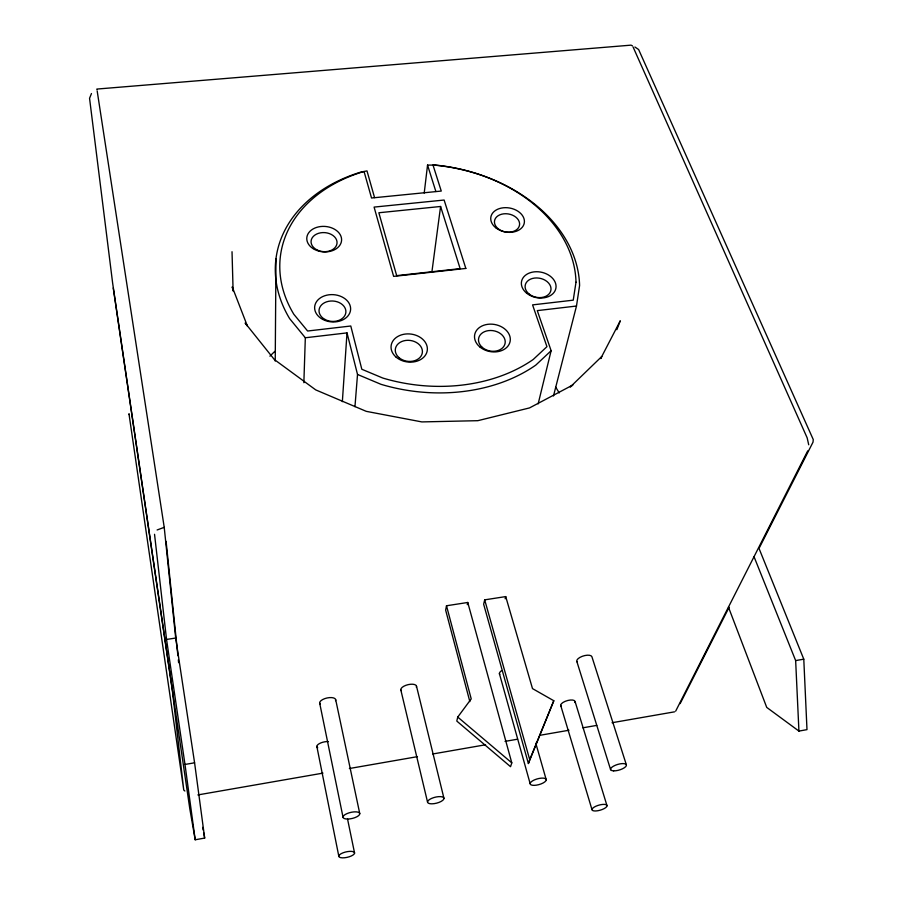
<?xml version="1.0" encoding="UTF-8"?>
<svg xmlns="http://www.w3.org/2000/svg" width="903" height="903" viewBox="0 0 903 903"><rect width="100%" height="100%" fill="white"/><g stroke="black" fill="none" stroke-linecap="round" stroke-linejoin="round"><path stroke-width="1.35" d="M275.234 361.087L275.979 258.63M303.859 382.714L305.327 337.767L289.637 318.624A152.776 113.518 7.7 0 1 360.816 172.112L366.99 170.904L374.564 197.622M342.35 401.677L347.012 332.891L305.327 337.767M354.958 406.689L357.52 374.452L347.012 332.891M424.218 193.073L427.548 165.091L433.982 165.091A152.776 113.518 7.7 0 1 579.591 285.495L576.486 306.038L553.483 395.977M431.882 272.108L440.585 206.482L378.854 212.758L396.677 275.641L460.158 268.642L440.585 206.482M446.5 605.766L471.219 698.888L457.742 717.072L456.794 721.068L510.545 766.692L511.787 762.854L467.765 602.47L446.5 605.766L445.642 610.123L469.842 701.608M467.28 604.649L467.765 602.47M484.685 599.852L483.647 604.22L528.39 763.52L553.799 700.739L532.499 688.605L505.725 596.59L484.685 599.852L529.722 759.683L528.39 763.52M538.154 403.878L551.123 350.714L537.285 310.621L576.486 306.038M505.161 598.779L505.725 596.59M616.851 329.697L620.282 320.768L600.676 358.604L601.793 356.482L570.278 386.981L572.852 384.983L529.519 407.919L477.822 420.685L421.859 421.915L366.268 411.35L315.745 389.904L274.365 359.563L245.164 323.048L247.354 325.938L232.218 286.849L233.087 290.664M529.722 759.683L553.799 700.739M675.681 711.124L807.722 450.868M680.14 703.629L729.082 607.313M91.463 93.54L89.555 98.314L112.638 283.102L189.822 808.896L195.195 839.779L204.676 838.074L194.585 762.809L175.69 638.037L164.222 527.341L97.208 91.147M551.123 350.714L535.806 365.094A152.776 113.518 7.7 0 1 381.021 384.328L357.52 374.452M157.111 529.982L164.222 527.341M728.45 607.121L766.726 707.399L798.929 731.091L806.989 729.635L803.783 659.19L759.017 548.414L813.016 442.154L813.264 439.558L638.624 49.53L634.911 47.001M197.881 794.922L322.969 773.126M349.382 768.521L417.479 756.646M432.763 753.982L485.577 744.772M505.037 741.386L517.543 739.207M539.78 735.324L568.969 730.245M582.875 727.818L596.77 725.391M612.053 722.727L674.597 711.824M195.195 839.779L184.991 764.446L194.585 762.809M754.028 556.699L795.645 660.578L803.783 659.19M184.991 764.446L166.547 639.448L175.69 638.037M184.054 790.407L184.889 790.994M457.742 717.072L511.787 762.854M632.416 45.827L631.005 45.15L96.824 89.07L97.016 89.916M633.059 46.945L807.158 437.842L808.716 444.784M129.31 414.725L128.96 413.743L183.704 789.673L172.417 690.84L113.247 287.955M626.355 764.807L591.894 656.695A7.901 3.285 -16.9 0 0 582.209 656.334A7.901 3.285 -16.9 0 0 577.412 662.181M427.548 165.091L435.867 191.515M576.836 661.47L610.609 769.683M575.132 701.699L607.019 805.769A7.788 2.607 -16.1 0 1 595.732 810.973A7.788 2.607 -16.1 0 1 595.754 806.289A7.788 2.607 -16.1 0 1 607.019 805.769M560.684 705.356L591.984 809.619M535.784 743.225L546.247 779.82A8.319 2.98 -15.5 0 1 534.102 785.362A8.319 2.98 -15.5 0 1 534.237 779.989A8.319 2.98 -15.5 0 1 546.247 779.82M499.404 673.627L530.151 783.657M416.543 686.336L443.96 798.354A8.432 3.059 -14.1 0 1 431.837 803.828A8.432 3.059 -14.1 0 1 431.453 798.466A8.432 3.059 -14.1 0 1 443.96 798.354M400.797 689.824L427.548 802.112M335.702 699.735L359.766 813.614A8.556 3.115 -13 0 1 347.621 819.044A8.556 3.115 -13 0 1 346.82 813.682A8.556 3.115 -13 0 1 359.766 813.614M347.531 818.965L354.586 853.143A8.093 2.777 -12.9 0 1 342.395 857.85A8.093 2.777 -12.9 0 1 343.072 852.793A8.093 2.777 -12.9 0 1 354.586 853.143M319.685 703.144L343.05 817.317M316.829 746.386L338.783 856.078M202.644 827.374L203.152 830.049M203.66 832.724L204.676 838.074M154.537 534.294L166.547 639.448M166.096 541.371L177.902 655.713M178.331 659.879L178.613 662.655M795.645 660.578L798.929 731.091M232.026 251.723L233.109 290.913M560.977 706.067A7.484 2.957 -16.3 0 1 567.75 700.491A7.484 2.957 -16.3 0 1 574.918 702.545M317.743 747.831A7.755 3.149 -12.5 0 1 319.222 743.688A7.755 3.149 -12.5 0 1 328.455 741.611M499.709 674.451A7.958 3.364 -15.6 0 1 501.583 670.658M401.169 690.66A8.071 3.454 -13.9 0 1 408.291 684.609A8.071 3.454 -13.9 0 1 416.362 687.285M320.113 703.979A8.183 3.51 -12.6 0 1 327.1 697.963A8.183 3.51 -12.6 0 1 335.566 700.694M269.929 356.188A170.543 137.459 7.5 0 1 274.873 351.346M555.582 387.003A170.543 137.459 7.5 0 1 559.183 392.929M576.001 282.188L573.236 300.168L532.578 304.887L546.936 346.673L533.255 359.45A148.724 110.324 7.7 0 1 382.77 378.041L361.821 369.259L350.782 326.006L307.618 331.017L293.836 314.278A148.724 110.324 7.7 0 1 362.893 171.807L364.078 171.581L371.528 198.005L441.262 191.064L432.977 164.967L434.208 164.967A148.724 110.324 7.7 0 1 576.001 282.188M465.835 268.428L393.629 276.386L374.09 207.092L444.118 200.037L465.835 268.428M613.645 770.869A8.24 2.912 -16.6 0 0 626.355 765.597A8.24 2.912 -16.6 0 0 615.428 765.225A8.24 2.912 -16.6 0 0 613.645 770.869M322.597 319.335A18.026 13.658 4.2 0 0 350.59 309.763A18.026 13.658 4.2 0 0 324.674 295.778A18.026 13.658 4.2 0 0 322.597 319.335M324.967 319.459A13.455 10.204 4.2 0 0 345.872 312.325A13.455 10.204 4.2 0 0 326.559 301.85A13.455 10.204 4.2 0 0 324.967 319.459M495.645 227.669A16.976 12.179 10.1 0 0 523.842 224.587A16.976 12.179 10.1 0 0 503.242 207.792A16.976 12.179 10.1 0 0 495.645 227.669M498.106 228.685A12.676 9.109 10.1 0 0 519.169 226.393A12.676 9.109 10.1 0 0 503.818 213.819A12.676 9.109 10.1 0 0 498.106 228.685M526.562 293.114A17.518 12.947 11.6 0 0 555.514 289.682A17.518 12.947 11.6 0 0 534.034 271.882A17.518 12.947 11.6 0 0 526.562 293.114M528.977 293.926A13.082 9.673 11.6 0 0 550.604 291.376A13.082 9.673 11.6 0 0 534.599 278.056A13.082 9.673 11.6 0 0 528.977 293.926M395.864 356.922A18.229 14.064 7.2 0 0 426.566 353.073A18.229 14.064 7.2 0 0 405.165 334.065A18.229 14.064 7.2 0 0 395.864 356.922M398.878 357.52A13.613 10.509 7.2 0 0 421.803 354.665A13.613 10.509 7.2 0 0 405.865 340.431A13.613 10.509 7.2 0 0 398.878 357.52M479.651 346.786A18.037 13.748 10.5 0 0 509.676 343.027A18.037 13.748 10.5 0 0 487.891 324.301A18.037 13.748 10.5 0 0 479.651 346.786M482.315 347.418A13.466 10.283 10.5 0 0 504.743 344.63A13.466 10.283 10.5 0 0 488.512 330.611A13.466 10.283 10.5 0 0 482.315 347.418M314.436 249.409A17.439 12.755 4.1 0 0 341.56 240.616A17.439 12.755 4.1 0 0 316.558 227.421A17.439 12.755 4.1 0 0 314.436 249.409M316.761 249.804A13.014 9.538 4 0 0 337.022 243.246A13.014 9.538 4 0 0 318.387 233.358A13.014 9.538 4 0 0 316.761 249.804"/></g></svg>
